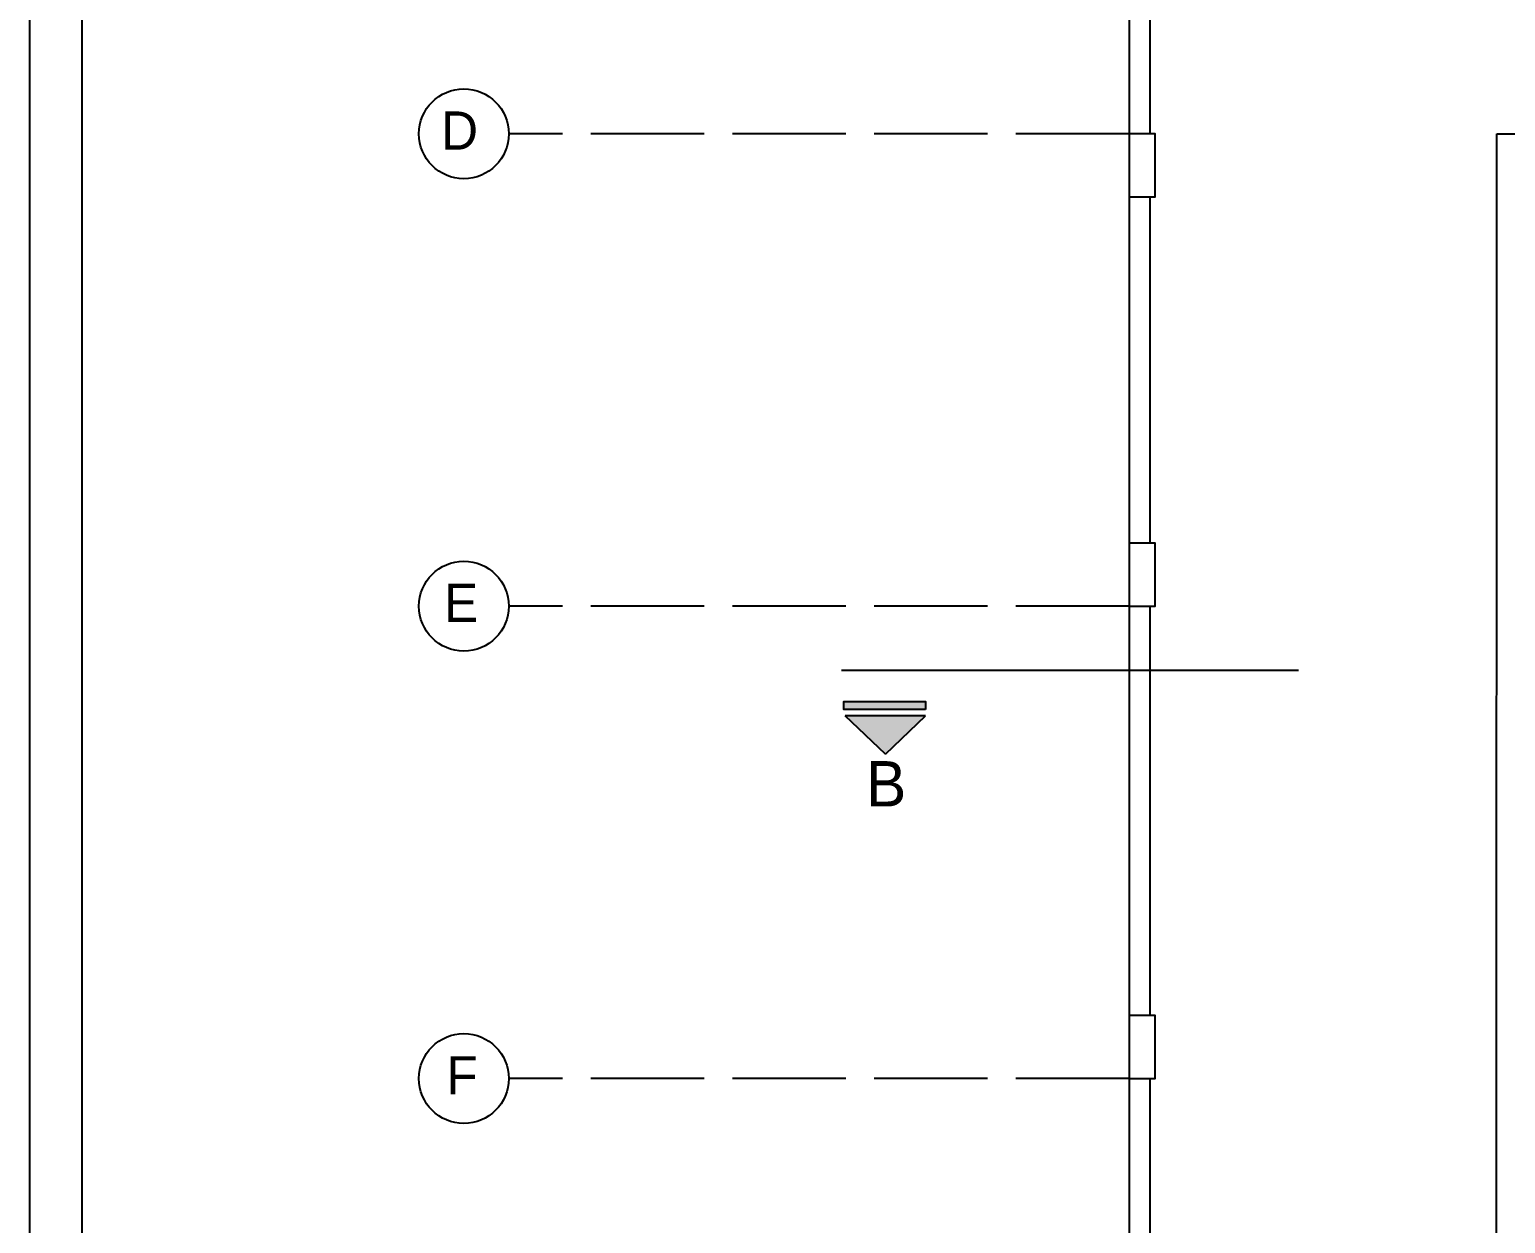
# Model space of a CAD drawing. Header units: metres. Extents: x -525 to 413, y -37 to 272.
# Drawn here: x 24.41 to 38.47, y 53.59 to 64.96 of the extents above; entities that cross this region are included whole.
import ezdxf

# ---------------------------------------------------------------- set-up
doc = ezdxf.new("R2010")
doc.units = ezdxf.units.M
doc.header["$MEASUREMENT"] = 0
doc.linetypes.add('ACAD_ISO02W100', pattern=[15, 12, -3])
doc.linetypes.add('DOT', pattern=[0.25, 0, -0.25])
doc.layers.get('0').update_dxf_attribs({"color": 254})
for name, color, linetype in [('COLUMNA', 254, 'Continuous'), ('L.COLUMNA', 254, 'Continuous'), ('letra', 254, 'DOT'), ('NOFIJO', 254, 'Continuous')]:
    doc.layers.add(name, color=color, linetype=linetype)
doc.styles.get("Standard").update_dxf_attribs({"font": 'HTOWERT.TTF', "height": 0.08})

# ---------------------------------------------------------------- blocks, each defined once
blk = doc.blocks.new('D')
at = {"layer": 'COLUMNA', "ltscale": 0.2}
h = blk.add_hatch(color=256, dxfattribs=at)
h.set_gradient(color1=(0, 0, 26), color2=(0, 0, 0), rotation=30, one_color=1)
h.paths.add_polyline_path([(3167.8, 1572.454), (3167.418, 1572.818), (3167.036, 1572.454)])
h.paths.add_polyline_path([(3167.036, 1572.393), (3167.036, 1572.315), (3167.813, 1572.315), (3167.813, 1572.393)])
for p, q in [((3167.418, 1572.818), (3167.036, 1572.454)), ((3167.418, 1572.818), (3167.8, 1572.454)), ((3167.036, 1572.454), (3167.8, 1572.454))]:
    blk.add_line(p, q, dxfattribs=at)
blk.add_lwpolyline([(3167.036, 1572.393), (3167.813, 1572.393), (3167.813, 1572.315), (3167.036, 1572.315)], close=True, dxfattribs=at)

msp = doc.modelspace()

# ---------------------------------------------------------------- linework, layer by layer
at = {"ltscale": 0.02}
for p, q in [((35.085, 63.969), (35.085, 69.969)), ((38.386, 44.472), (38.388, 63.969)), ((35.085, 60.069), (35.085, 63.369)), ((35.085, 55.569), (35.085, 59.469)), ((35.085, 48.969), (35.085, 54.969))]:
    msp.add_line(p, q, dxfattribs=at)
msp.add_line((38.388, 63.969), (45.356, 63.969))
at = {"linetype": 'Continuous'}
for points in [[(24.407, 85.327), (24.407, 25.927), (66.407, 25.927), (66.407, 85.327)], [(24.907, 84.827), (24.907, 26.427), (65.907, 26.427), (65.907, 84.827)]]:
    msp.add_lwpolyline(points, close=True, dxfattribs=at)
msp.add_lwpolyline([(34.885, 39.169), (56.885, 39.169), (56.885, 79.169), (34.885, 79.169)], close=True)
at = {"ltscale": 0.2}
for centre in [(28.546, 63.969), (28.546, 59.469), (28.546, 54.969)]:
    msp.add_circle(centre, 0.428, dxfattribs=at)
at = {"layer": 'COLUMNA', "ltscale": 0.2}
msp.add_line((32.146, 58.859), (36.5, 58.859), dxfattribs=at)
at = {"layer": 'L.COLUMNA', "linetype": 'ACAD_ISO02W100', "ltscale": 0.09}
for p, q in [((34.885, 63.969), (28.975, 63.969)), ((34.885, 59.469), (28.975, 59.469)), ((34.885, 54.969), (28.975, 54.969))]:
    msp.add_line(p, q, dxfattribs=at)
at = {"layer": 'NOFIJO', "ltscale": 0.02}
for points in [[(34.885, 63.369), (35.135, 63.369), (35.135, 63.969), (34.885, 63.969)], [(34.885, 59.469), (35.135, 59.469), (35.135, 60.069), (34.885, 60.069)], [(34.885, 54.969), (35.135, 54.969), (35.135, 55.569), (34.885, 55.569)]]:
    msp.add_lwpolyline(points, close=True, dxfattribs=at)

# ---------------------------------------------------------------- block references
at = {"layer": 'COLUMNA', "rotation": 180}
msp.add_blockref('D', (3199.981, 1630.877), dxfattribs=at)

# ---------------------------------------------------------------- texts
at = {"layer": 'COLUMNA', "ltscale": 0.2}
msp.add_text('B', height=0.432, dxfattribs=at).set_placement((32.377, 57.561))
at = {"layer": 'letra', "linetype": 'ACAD_ISO02W100', "ltscale": 0.009}
for s, p in [('D', (28.33, 63.818)), ('E', (28.357, 59.318)), ('F', (28.38, 54.818))]:
    msp.add_text(s, height=0.364, dxfattribs=at).set_placement(p)

doc.saveas('drawing.dxf')
